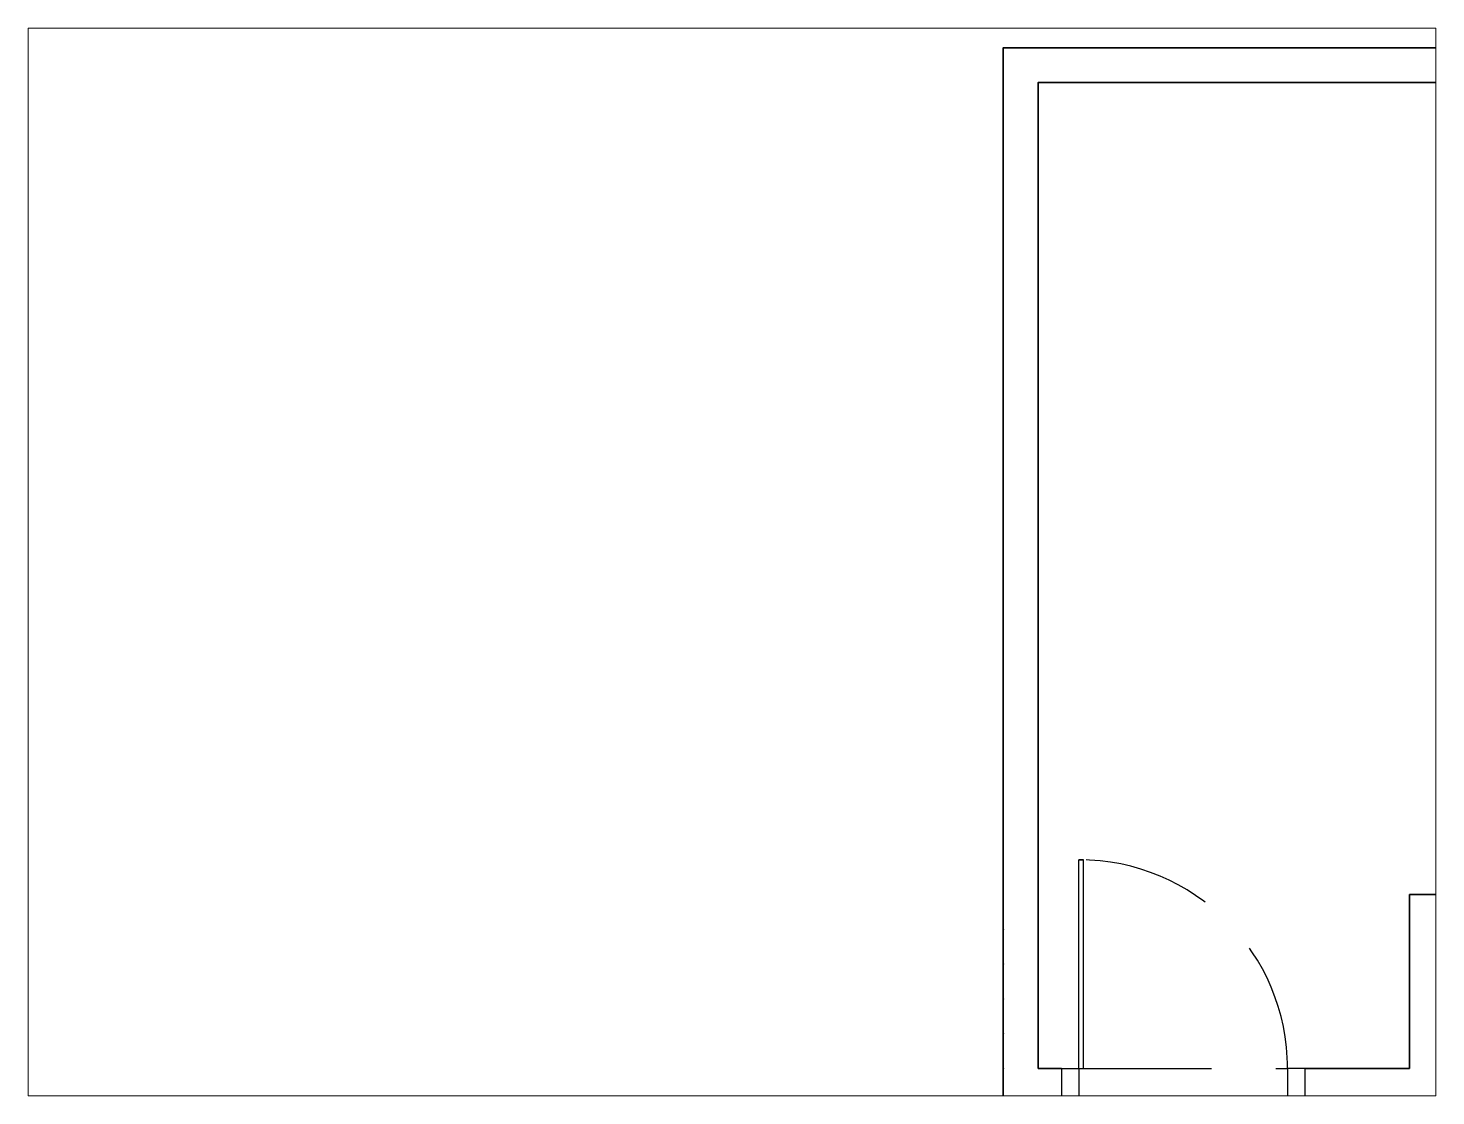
# Paper-space layout 'Layout2' of a CAD drawing. Header units: centimetres. Extents: x 26 to 231, y 20 to 176.
# The model-space entities are those that its viewports show. They can reach past a viewport. Long polylines and large blocks are cut down to what shows.
import ezdxf

# ---------------------------------------------------------------- set-up
doc = ezdxf.new("R2010")
doc.units = ezdxf.units.CM
doc.linetypes.add('DASHED2', pattern=[9.525, 6.35, -3.175])
doc.layers.add('DUVAR', color=228, linetype='Continuous', lineweight=35)
doc.layers.add('KAPI', color=1, linetype='Continuous', lineweight=25)

msp = doc.modelspace()

# ---------------------------------------------------------------- linework, layer by layer
at = {"layer": 'DUVAR'}
for p, q in [((476.419, 109.156), (474.419, 109.156)), ((616.919, 94.156), (616.919, 94.156)), ((616.919, 94.156), (906.919, 94.156)), ((476.419, 19.156), (476.419, 19.156))]:
    msp.add_line(p, q, dxfattribs=at)
for points in [[(921.919, 459.156), (441.919, 459.156), (441.919, 79.156)], [(906.919, 444.156), (456.919, 444.156), (456.919, 94.156)], [(456.919, 94.156), (456.919, 94.156)], [(456.919, 94.156), (456.919, 19.156)], [(616.919, 94.156), (616.919, 19.156)], [(441.919, 79.156), (441.919, 4.156)], [(456.919, 19.156), (466.919, 19.156)], [(616.919, 19.156), (571.919, 19.156)]]:
    msp.add_lwpolyline(points, dxfattribs=at)
for p in [(441.919, 79.156), (441.919, 64.156), (441.919, 49.156), (441.919, 34.156), (441.919, 19.156)]:
    msp.add_point(p, dxfattribs=at)
at = {"layer": 'KAPI'}
for p, q in [((474.419, 19.156), (474.419, 109.156)), ((476.419, 19.156), (476.419, 109.156)), ((474.419, 19.156), (476.419, 19.156))]:
    msp.add_line(p, q, dxfattribs=at)
at = {"layer": 'KAPI', "linetype": 'DASHED2'}
msp.add_line((476.419, 19.156), (564.419, 19.156), dxfattribs=at)
at = {"layer": 'KAPI'}
for points in [[(466.919, 19.156), (466.919, 4.156)], [(466.919, 19.156), (474.419, 19.156)], [(474.419, 19.156), (474.419, 4.156)], [(571.919, 19.156), (564.419, 19.156)], [(564.419, 19.156), (564.419, 4.156)], [(571.919, 4.156), (571.919, 19.156)]]:
    msp.add_lwpolyline(points, dxfattribs=at)
at = {"layer": 'KAPI', "linetype": 'DASHED2'}
msp.add_arc((474.419, 19.156), 90, 0, 90, dxfattribs=at)

psp = doc.layouts.new('Layout2')

# ---------------------------------------------------------------- viewports
at = {"layer": '0', "view_target_point": (247.978, -34.642)}
psp.add_viewport(center=(128.5, 97.5), size=(205.6, 156), view_center_point=(77.022, 272.142), view_height=460.26012, dxfattribs=at)

doc.saveas('drawing.dxf')
